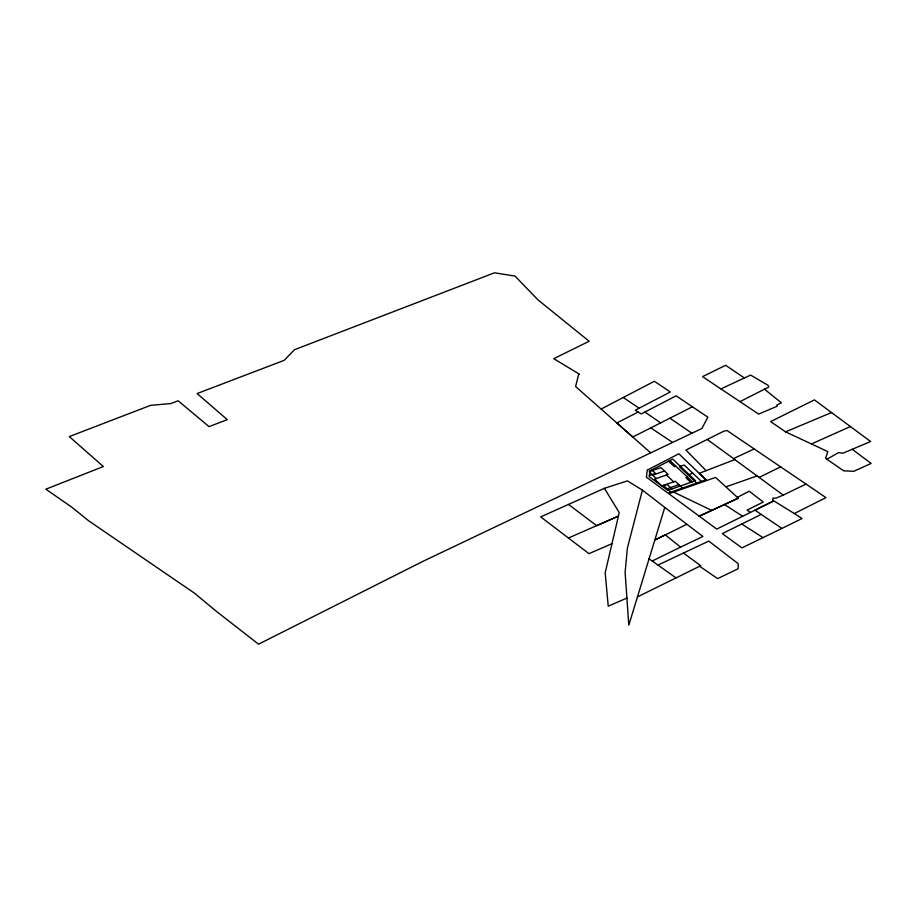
<?xml version="1.0" encoding="UTF-8"?>
<svg xmlns="http://www.w3.org/2000/svg" width="917" height="917" viewBox="0 0 917 917"><rect width="100%" height="100%" fill="white"/><g stroke="black" fill="none" stroke-linecap="round" stroke-linejoin="round"><path stroke-width="1.38" d="M772.79 500.246L772.962 498.046L775.965 498.149L783.256 495.111L805.997 484.05L825.965 497.633L794.317 513.543L772.79 500.246L772.985 501.278L716.739 529.086L668.883 493.782L673.651 492.108M642.416 490.102L627.354 548.274L625.119 572.403L628.81 625.211L664.768 507.41L642.416 490.102L627.423 480.875L604.395 488.325L540.686 516.901L588.978 553.662L612.063 543.632M826.893 459.245L838.608 452.597L842.861 453.239L870.623 441.524L814.399 399.892L770.612 421.591L785.571 431.85L827.764 451.6L825.621 458.374L843.755 470.857L853.807 471.292L871.15 463.429L852.271 449.353M601.151 409.028L654.383 381.266L670.293 391.995L635.286 410.208L641.166 413.957L676.127 395.835L707.855 417.178L701.906 428.48L422.611 561.502L258.56 644.192L216.71 611.616L194.324 593.058L88.445 520.65L71.629 507.055L45.85 489.185L103.346 466.535L69.291 436.584L150.594 405.348L170.871 403.56L178.15 400.775L209.03 426.634L227.256 419.642L197.109 393.542L284.144 360.358L294.506 349.709L494.492 272.808L514.987 276.074L538.038 299.916L589.138 341.25L553.765 358.685L579.475 374.216L578.581 374.835L575.589 386.504L650.348 452.562M638.152 412.031L616.866 422.943L632.787 437.019L692.381 406.793M737.383 497.323L749.258 491.214L763.265 502.058L747.103 510.081L750.427 512.431M720.888 388.923L739.996 401.623L768.87 386.974L768.182 385.415L750.622 375.076L720.888 388.923L702.571 376.623L725.656 365.287L744.283 377.919M783.256 495.111L734.792 459.589L706.124 470.65L685.939 450.041L723.502 431.357L726.94 430.463L805.997 484.05M637.441 596.91L700.783 565.709L683.463 553.043L658.005 565.078L648.915 558.728M781.926 528.421L741.933 547.885L722.321 533.614L761.202 514.426L781.926 528.421L802.054 518.518L794.317 513.543M772.985 501.278L754.966 510.161L761.202 514.426M759.116 477.425L780.676 466.81M686.753 524.341L654.887 539.998L665.272 534.886L680.574 547.117L702.915 536.491L664.768 507.41M652.251 560.998L680.574 547.117M683.463 553.043L708.784 541.076L738.219 563.703L738.151 568.746L717.61 578.627L699.671 566.259M707.259 439.495L733.52 458.592L754.164 448.975M738.277 498.149L699.201 516.214L738.277 498.149L715.558 477.425L674.809 491.695L672.608 491.604L711.752 510.425M811.407 443.954L850.495 426.508M568.425 538.004L618.425 516.133L596.623 525.682L568.632 504.499M626.976 598.022L608.235 606.194L605.174 572.838L619.239 512.614L604.395 488.325M785.571 431.85L831.593 412.524M706.124 470.65L699.465 473.275L706.64 480.519M649.351 475.602L655.517 473.436L651.815 469.928M675.944 466.26L674.442 466.787L668.585 461.228M652.675 475.144L664.504 470.994M688.059 474.88L692.793 473.218M662.017 486.125L667.037 484.371L671.909 488.979M687.463 477.184L685.962 477.711L690.833 482.331M667.072 488.807L678.901 484.646M726.081 486.789L757.052 475.934M741.773 524.031L763.024 537.626M724.487 504.533L742.644 516.305M650.761 427.907L672.344 442.212M739.996 401.623L758.623 414.117L777.329 406.151L776.779 405.062L781.376 402.815L764.48 389.198M623.308 397.554L639.126 408.203M669.903 418.186L691.796 433.133M644.869 412.042L660.721 422.909M658.005 565.078L676.024 577.893M733.52 458.592L734.792 459.589M701.425 481.414L684.151 465.022L679.417 466.684L696.691 483.076M669.926 460.54L692.335 481.803M682.5 488.062L675.302 481.23L661.81 485.976L654.612 479.144L668.103 474.41L660.905 467.578L649.076 471.739L656.274 478.559M666.441 474.995L673.64 481.815M663.472 485.391L670.671 492.223M647.345 470.089L646.359 477.138L668.012 493.151L705.918 479.832L678.855 453.766L647.345 470.089M650.015 470.857L649.202 476.657L667.817 490.412L695.51 480.691L672.734 459.085L650.015 470.857"/></g></svg>
